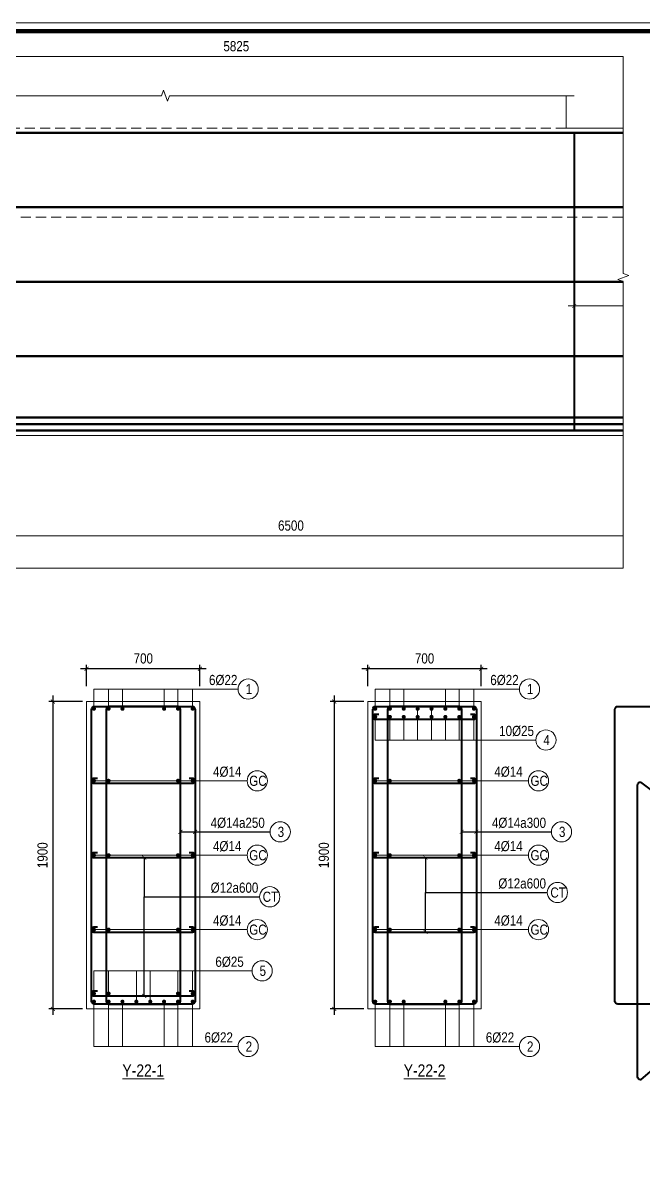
# Model space of a CAD drawing. Header units: millimetres. Extents: x 3014920 to 3563667, y -1638653 to -1356471.
# Drawn here: x 3293455 to 3297287, y -1613131 to -1606064 of the extents above; entities that cross this region are included whole.
import ezdxf
from ezdxf.enums import TextEntityAlignment as Align
from ezdxf.xclip import XClip

# ---------------------------------------------------------------- set-up
doc = ezdxf.new("R2010")
doc.units = ezdxf.units.MM
doc.header["$MEASUREMENT"] = 0
doc.header["$XCLIPFRAME"] = 0
doc.header["$PDMODE"] = 2
doc.linetypes.add('HIDDEN', pattern=[0.375, 0.25, -0.125])
doc.layers.get('0').update_dxf_attribs({"lineweight": 9})
doc.layers.get('Defpoints').update_dxf_attribs({"color": 10, "lineweight": 0})
for name, color, linetype, lineweight in [('CDAI', 21, 'Continuous', 40), ('CTHEP', 50, 'Continuous', 50), ('DBAO', 90, 'Continuous', 13), ('DGIONG', 130, 'Continuous', 13), ('DMo', 9, 'HIDDEN', 9), ('KTH', 154, 'Continuous', 9), ('Net khuat', 8, 'HIDDEN', 13), ('TEXT', 7, 'Continuous', 15)]:
    doc.layers.add(name, color=color, linetype=linetype, lineweight=lineweight)
doc.styles.add('Star-HelCon', font='VHELVCN_0.TTF')
doc.styles.add('TTP-HelCon', font='VHELVCN_0.TTF')
doc.dimstyles.new('TTP-25', dxfattribs={"dimscale": 25, "dimtxt": 2.5, "dimasz": 1, "dimexe": 1, "dimexo": 1, "dimgap": 0.09, "dimtad": 0, "dimdec": 4, "dimrnd": 1, "dimzin": 9, "dimdsep": 46, "dimtxsty": 'TTP-HelCon', "dimblk": 'ARCHTICK', "dimcen": 0.09, "dimdle": 1.5, "dimclrd": 256, "dimclre": 256, "dimclrt": 7, "dimadec": 0, "dimazin": 0, "dimtfac": 1, "dimtdec": 4, "dimtmove": 0, "dimatfit": 3, "dimldrblk": 'ARCHTICK', "dimfxl": 1, "dimtvp": 1, "dimtolj": 1, "dimtzin": 0, "dimarcsym": 0})

# ---------------------------------------------------------------- blocks, each defined once
blk = doc.blocks.new('_ArchTick')
at = {"color": 0, "linetype": 'ByBlock', "const_width": 0.15}
blk.add_lwpolyline([(-0.5, -0.5), (0.5, 0.5)], dxfattribs=at)
blk = doc.blocks.new('*D2791')
at = {"layer": 'Defpoints', "color": 0, "transparency": 16777216}
for p in [(17375, 441.7), (11550, 167.7), (17375, 167.7)]:
    blk.add_point(p, dxfattribs=at)
at = {"layer": 'KTH', "lineweight": -2, "transparency": 16777216}
for p, q in [((11512.5, 441.7), (17412.5, 441.7)), ((11550, 192.7), (11550, 466.7)), ((17375, 192.7), (17375, 466.7))]:
    blk.add_line(p, q, dxfattribs=at)
at = {"layer": 'KTH', "lineweight": -2, "transparency": 16777216, "xscale": 25, "yscale": 25, "zscale": 25, "rotation": 180}
blk.add_blockref('_ArchTick', (11550, 441.7), dxfattribs=at)
at = {"layer": 'KTH', "lineweight": -2, "transparency": 16777216, "xscale": 25, "yscale": 25, "zscale": 25}
blk.add_blockref('_ArchTick', (17375, 441.7), dxfattribs=at)
at = {"layer": 'KTH', "color": 7, "transparency": 16777216, "insert": (14462.5, 505.5), "char_height": 62.5, "attachment_point": 5, "style": 'TTP-HelCon'}
blk.add_mtext('\\A1;5825', dxfattribs=at)
blk = doc.blocks.new('*D2796')
at = {"layer": 'Defpoints', "color": 0, "transparency": 16777216}
for p in [(11550, -2296.5), (18050, -2296.5), (18050, -2521.5)]:
    blk.add_point(p, dxfattribs=at)
at = {"layer": 'KTH', "lineweight": -2, "transparency": 16777216}
for p, q in [((11550, -2321.5), (11550, -2546.5)), ((18050, -2321.5), (18050, -2546.5)), ((11512.5, -2521.5), (18087.5, -2521.5))]:
    blk.add_line(p, q, dxfattribs=at)
at = {"layer": 'KTH', "lineweight": -2, "transparency": 16777216, "xscale": 25, "yscale": 25, "zscale": 25, "rotation": 180}
blk.add_blockref('_ArchTick', (11550, -2521.5), dxfattribs=at)
at = {"layer": 'KTH', "lineweight": -2, "transparency": 16777216, "xscale": 25, "yscale": 25, "zscale": 25}
blk.add_blockref('_ArchTick', (18050, -2521.5), dxfattribs=at)
at = {"layer": 'KTH', "color": 7, "transparency": 16777216, "insert": (14800, -2457.6), "char_height": 62.5, "attachment_point": 5, "style": 'TTP-HelCon'}
blk.add_mtext('\\A1;6500', dxfattribs=at)
blk = doc.blocks.new('*D2798')
at = {"layer": 'Defpoints', "color": 0, "transparency": 16777216}
for p in [(11550, -2296.5), (22750, -2496.4), (22750, -2721.4)]:
    blk.add_point(p, dxfattribs=at)
at = {"layer": 'KTH', "lineweight": -2, "transparency": 16777216}
for p, q in [((11550, -2321.5), (11550, -2746.4)), ((22750, -2521.4), (22750, -2746.4)), ((11512.5, -2721.4), (22787.5, -2721.4))]:
    blk.add_line(p, q, dxfattribs=at)
at = {"layer": 'KTH', "lineweight": -2, "transparency": 16777216, "xscale": 25, "yscale": 25, "zscale": 25, "rotation": 180}
blk.add_blockref('_ArchTick', (11550, -2721.4), dxfattribs=at)
at = {"layer": 'KTH', "lineweight": -2, "transparency": 16777216, "xscale": 25, "yscale": 25, "zscale": 25}
blk.add_blockref('_ArchTick', (22750, -2721.4), dxfattribs=at)
at = {"layer": 'KTH', "color": 7, "transparency": 16777216, "insert": (17150, -2657.6), "char_height": 62.5, "attachment_point": 5, "style": 'TTP-HelCon'}
blk.add_mtext('\\A1;11200', dxfattribs=at)
blk = doc.blocks.new('*D2787')
at = {"layer": 'Defpoints', "color": 0, "transparency": 16777216}
for p in [(16550, -608.6), (18050, -602.9), (16550, -1100)]:
    blk.add_point(p, dxfattribs=at)
at = {"layer": 'KTH', "lineweight": -2, "transparency": 16777216}
for p, q in [((16550, -633.6), (16550, -1125)), ((18050, -627.9), (18050, -1125)), ((18087.5, -1100), (16512.5, -1100))]:
    blk.add_line(p, q, dxfattribs=at)
at = {"layer": 'KTH', "lineweight": -2, "transparency": 16777216, "xscale": 25, "yscale": 25, "zscale": 25, "rotation": 180}
blk.add_blockref('_ArchTick', (16550, -1100), dxfattribs=at)
at = {"layer": 'KTH', "lineweight": -2, "transparency": 16777216, "xscale": 25, "yscale": 25, "zscale": 25}
blk.add_blockref('_ArchTick', (18050, -1100), dxfattribs=at)
at = {"layer": 'KTH', "color": 7, "transparency": 16777216, "insert": (17300, -1030.1), "char_height": 62.5, "attachment_point": 5, "style": 'TTP-HelCon'}
blk.add_mtext('\\A1;6Þ12a250-3', dxfattribs=at)
blk = doc.blocks.new('2Y-24')
at = {"layer": 'CTHEP'}
for p, q in [((59365.00001, -500), (1530.00001, -500)), ((1530.00001, -970), (59445.00001, -970))]:
    blk.add_line(p, q, dxfattribs=at)
blk.add_lwpolyline([(1570.00001, -229.99859), (1570.00001, -30), (59445.00001, -30), (59445.00001, -229.56756)], dxfattribs=at)
at = {"layer": 'DBAO', "linetype": 'Continuous', "flags": 128}
for points in [[(1500.00001, 200), (1500.00001, -1000), (15574.58661, -1000)], [(1500.00001, -1100), (15474.58661, -1100)]]:
    blk.add_lwpolyline(points, dxfattribs=at)
blk = doc.blocks.new('*D799')
at = {"layer": 'Defpoints', "color": 0, "ltscale": 500, "transparency": 16777216}
for p in [(3295587, -1610258.7), (3295378.7, -1612158.7), (3295587, -1612158.7)]:
    blk.add_point(p, dxfattribs=at)
at = {"layer": 'KTH', "lineweight": -2, "ltscale": 500, "transparency": 16777216}
for p, q in [((3295562, -1610258.7), (3295353.7, -1610258.7)), ((3295378.7, -1610221.2), (3295378.7, -1612196.2)), ((3295562, -1612158.7), (3295353.7, -1612158.7))]:
    blk.add_line(p, q, dxfattribs=at)
at = {"layer": 'KTH', "lineweight": -2, "ltscale": 500, "transparency": 16777216, "xscale": 25, "yscale": 25, "zscale": 25}
for p, rotation in [((3295378.7, -1610258.7), 90), ((3295378.7, -1612158.7), 270)]:
    blk.add_blockref('_ArchTick', p, dxfattribs=dict(at, rotation=rotation))
at = {"layer": 'KTH', "color": 7, "ltscale": 500, "transparency": 16777216, "insert": (3295314.9, -1611208.7), "char_height": 62.5, "attachment_point": 5, "rotation": 90, "style": 'TTP-HelCon'}
blk.add_mtext('\\A1;1900', dxfattribs=at)
blk = doc.blocks.new('*D800')
at = {"layer": 'Defpoints', "color": 0, "ltscale": 500, "transparency": 16777216}
for p in [(3295587, -1610056.4), (3295587, -1610189.6), (3296287, -1610189.6)]:
    blk.add_point(p, dxfattribs=at)
at = {"layer": 'KTH', "lineweight": -2, "ltscale": 500, "transparency": 16777216}
for p, q in [((3295587, -1610164.6), (3295587, -1610031.4)), ((3296287, -1610164.6), (3296287, -1610031.4)), ((3296324.5, -1610056.4), (3295549.5, -1610056.4))]:
    blk.add_line(p, q, dxfattribs=at)
at = {"layer": 'KTH', "lineweight": -2, "ltscale": 500, "transparency": 16777216, "xscale": 25, "yscale": 25, "zscale": 25, "rotation": 180}
blk.add_blockref('_ArchTick', (3295587, -1610056.4), dxfattribs=at)
at = {"layer": 'KTH', "lineweight": -2, "ltscale": 500, "transparency": 16777216, "xscale": 25, "yscale": 25, "zscale": 25}
blk.add_blockref('_ArchTick', (3296287, -1610056.4), dxfattribs=at)
at = {"layer": 'KTH', "color": 7, "ltscale": 500, "transparency": 16777216, "insert": (3295937, -1609992.6), "char_height": 62.5, "attachment_point": 5, "style": 'TTP-HelCon'}
blk.add_mtext('\\A1;700', dxfattribs=at)
blk = doc.blocks.new('*D797')
at = {"layer": 'Defpoints', "color": 0, "ltscale": 500, "transparency": 16777216}
for p in [(3293849.3, -1610258.7), (3293641.1, -1612158.7), (3293849.3, -1612158.7)]:
    blk.add_point(p, dxfattribs=at)
at = {"layer": 'KTH', "lineweight": -2, "ltscale": 500, "transparency": 16777216}
for p, q in [((3293824.3, -1610258.7), (3293616.1, -1610258.7)), ((3293641.1, -1610221.2), (3293641.1, -1612196.2)), ((3293824.3, -1612158.7), (3293616.1, -1612158.7))]:
    blk.add_line(p, q, dxfattribs=at)
at = {"layer": 'KTH', "lineweight": -2, "ltscale": 500, "transparency": 16777216, "xscale": 25, "yscale": 25, "zscale": 25}
for p, rotation in [((3293641.1, -1610258.7), 90), ((3293641.1, -1612158.7), 270)]:
    blk.add_blockref('_ArchTick', p, dxfattribs=dict(at, rotation=rotation))
at = {"layer": 'KTH', "color": 7, "ltscale": 500, "transparency": 16777216, "insert": (3293577.2, -1611208.7), "char_height": 62.5, "attachment_point": 5, "rotation": 90, "style": 'TTP-HelCon'}
blk.add_mtext('\\A1;1900', dxfattribs=at)
blk = doc.blocks.new('*D798')
at = {"layer": 'Defpoints', "color": 0, "ltscale": 500, "transparency": 16777216}
for p in [(3293849.3, -1610056.4), (3293849.3, -1610189.6), (3294549.3, -1610189.6)]:
    blk.add_point(p, dxfattribs=at)
at = {"layer": 'KTH', "lineweight": -2, "ltscale": 500, "transparency": 16777216}
for p, q in [((3293849.3, -1610164.6), (3293849.3, -1610031.4)), ((3294549.3, -1610164.6), (3294549.3, -1610031.4)), ((3294586.8, -1610056.4), (3293811.8, -1610056.4))]:
    blk.add_line(p, q, dxfattribs=at)
at = {"layer": 'KTH', "lineweight": -2, "ltscale": 500, "transparency": 16777216, "xscale": 25, "yscale": 25, "zscale": 25, "rotation": 180}
blk.add_blockref('_ArchTick', (3293849.3, -1610056.4), dxfattribs=at)
at = {"layer": 'KTH', "lineweight": -2, "ltscale": 500, "transparency": 16777216, "xscale": 25, "yscale": 25, "zscale": 25}
blk.add_blockref('_ArchTick', (3294549.3, -1610056.4), dxfattribs=at)
at = {"layer": 'KTH', "color": 7, "ltscale": 500, "transparency": 16777216, "insert": (3294199.3, -1609992.6), "char_height": 62.5, "attachment_point": 5, "style": 'TTP-HelCon'}
blk.add_mtext('\\A1;700', dxfattribs=at)
blk = doc.blocks.new('CHG_XX_Khung ten')
blk.add_lwpolyline([(15, 579), (826, 579), (826, 15), (15, 15)], close=True)
at = {"color": 4, "linetype": 'Continuous', "const_width": 1}
blk.add_lwpolyline([(17, 577), (824, 577), (824, 17), (17, 17)], close=True, dxfattribs=at)
blk = doc.blocks.new('2Y-22')
at = {"layer": 'CDAI'}
blk.add_lwpolyline([(16549.99599, -30), (16549.99599, -1870)], dxfattribs=at)
at = {"layer": 'CTHEP'}
for p, q in [((23045, -490), (1554.54176, -490)), ((23045, -950), (1554.54176, -950)), ((23045, -1410), (1554.54176, -1410)), ((1524.54176, -1870), (23045, -1870))]:
    blk.add_line(p, q, dxfattribs=at)
for points in [[(1524.54176, -530), (1524.54176, -30), (23045, -30), (23045, -530)], [(8149.99978, -1790), (18049.99599, -1790)], [(8149.99978, -1830), (18049.99599, -1830)]]:
    blk.add_lwpolyline(points, dxfattribs=at)
at = {"layer": 'DBAO', "linetype": 'Continuous'}
for p, q in [((16500, 200), (16500, 0)), ((16500, 0), (23075, 0))]:
    blk.add_line(p, q, dxfattribs=at)
at = {"layer": 'DBAO', "linetype": 'Continuous', "flags": 128}
blk.add_lwpolyline([(23075, 0), (23075, -1900), (1500, -1900)], dxfattribs=at)
at = {"layer": 'DGIONG', "linetype": 'Continuous', "flags": 128}
blk.add_lwpolyline([(16550, 200), (14050, 200), (14037.5, 165.65653), (14012.5, 234.34347), (14000, 200), (11500, 200)], dxfattribs=at)
at = {"layer": 'Net khuat', "ltscale": 250}
for p, q in [((16500, 0), (11549.99978, 0)), ((16699.99879, 0), (16700.00629, 0)), ((12850, -550), (22374.99999, -550))]:
    blk.add_line(p, q, dxfattribs=at)
at = {"layer": 'KTH'}
for base, p1, p2, picture, middle in [((17374.99599, 441.65978), (11549.99978, 167.65517), (17374.99599, 167.65517), '*D2791', (14462.49788, 505.49311)), ((22750, -2721.4235), (11549.99978, -2296.46776), (22750, -2496.4235), '*D2798', (17149.99989, -2657.59017))]:
    dim = blk.add_linear_dim(base=base, p1=p1, p2=p2, angle=180, dimstyle='TTP-25', override={"dimtmove": 1}, dxfattribs=at)
    dim.commit()
    dim.dimension.update_dxf_attribs({"geometry": picture, "text_midpoint": middle})
dim = blk.add_linear_dim(base=(16549.99599, -1100), p1=(18049.99599, -602.86333), p2=(16549.99599, -608.58852), angle=180, text='6Þ12a250-3', dimstyle='TTP-25', override={"dimtmove": 1}, dxfattribs=at)
dim.commit()
dim.dimension.update_dxf_attribs({"geometry": '*D2787', "text_midpoint": (17299.99599, -1030.08334)})
dim = blk.add_linear_dim(base=(18049.99599, -2521.46776), p1=(11549.99978, -2296.46776), p2=(18049.99599, -2296.46776), dimstyle='TTP-25', override={"dimtmove": 1}, dxfattribs=at)
dim.commit()
dim.dimension.update_dxf_attribs({"geometry": '*D2796', "text_midpoint": (14799.99788, -2457.63443)})

msp = doc.modelspace()

# ---------------------------------------------------------------- linework, layer by layer
at = {"layer": 'CDAI'}
for points in [[(3293898.0619, -1610288.66128), (3294500.5619, -1610288.66128, -0.4142135624), (3294519.3119, -1610307.41128), (3294519.3119, -1612109.91128, -0.4142135624), (3294500.5619, -1612128.66128), (3293898.0619, -1612128.66128, -0.4142135624), (3293879.3119, -1612109.91128), (3293879.3119, -1610307.41128, -0.4142135624)], [(3294409.84762, -1610288.66128), (3293988.77619, -1610288.66128, 0.4142135624), (3293970.02619, -1610307.41128), (3293970.02619, -1612109.91129, 0.4142135624), (3293988.77619, -1612128.66129), (3294409.84762, -1612128.66128, 0.4142135624), (3294428.59762, -1612109.91128), (3294428.59762, -1610307.41128, 0.4142135624)], [(3295635.71573, -1610288.66128), (3296238.21573, -1610288.66128, -0.4142135624), (3296256.96573, -1610307.41128), (3296256.96573, -1612109.91128, -0.4142135624), (3296238.21573, -1612128.66128), (3295635.71573, -1612128.66128, -0.4142135624), (3295616.96573, -1612109.91128), (3295616.96573, -1610307.41128, -0.4142135624)], [(3296147.50144, -1610288.66128), (3295726.43001, -1610288.66128, 0.4142135624), (3295707.68001, -1610307.41128), (3295707.68001, -1612109.91129, 0.4142135624), (3295726.43001, -1612128.66129), (3296147.50144, -1612128.66128, 0.4142135624), (3296166.25144, -1612109.91128), (3296166.25144, -1610307.41128, 0.4142135624)], [(3297130.97909, -1610288.66128), (3297733.47909, -1610288.66128, -0.4142135624), (3297752.22909, -1610307.41128), (3297752.22909, -1612109.91128, -0.4142135624), (3297733.47909, -1612128.66128), (3297130.97909, -1612128.66128, -0.4142135624), (3297112.22909, -1612109.91128), (3297112.22909, -1610307.41128, -0.4142135624)]]:
    msp.add_lwpolyline(points, format="xyb", close=True, dxfattribs=at)
for points in [[(3295653.88572, -1610338.66128), (3295631.96573, -1610338.66128, 0.4142135624), (3295616.96573, -1610353.66128, 0.4142135624), (3295631.96573, -1610368.66128), (3296241.96573, -1610368.66128, 0.4142135624), (3296256.96573, -1610353.66128, 0.4142135624), (3296241.96573, -1610338.66128), (3296220.04574, -1610338.66128)], [(3293916.23189, -1610733.66128), (3293894.3119, -1610733.66128, 0.4142135624), (3293879.3119, -1610748.66128, 0.4142135624), (3293894.3119, -1610763.66128), (3294504.3119, -1610763.66128, 0.4142135624), (3294519.3119, -1610748.66128, 0.4142135624), (3294504.3119, -1610733.66128), (3294482.39191, -1610733.66128)], [(3295653.88572, -1610733.66128), (3295631.96573, -1610733.66128, 0.4142135624), (3295616.96573, -1610748.66128, 0.4142135624), (3295631.96573, -1610763.66128), (3296241.96573, -1610763.66128, 0.4142135624), (3296256.96573, -1610748.66128, 0.4142135624), (3296241.96573, -1610733.66128), (3296220.04574, -1610733.66128)], [(3297344.53593, -1612533.39902), (3297271.69338, -1612596.33243, -0.4142135624), (3297252.94338, -1612577.58243), (3297252.94338, -1610775.08243, -0.4142135624), (3297271.69338, -1610756.33243), (3297344.53593, -1610812.7372)], [(3293916.23189, -1611193.66128), (3293894.3119, -1611193.66128, 0.4142135624), (3293879.3119, -1611208.66128, 0.4142135624), (3293894.3119, -1611223.66128), (3294504.3119, -1611223.66128, 0.4142135624), (3294519.3119, -1611208.66128, 0.4142135624), (3294504.3119, -1611193.66128), (3294482.39191, -1611193.66128)], [(3295653.88572, -1611193.66128), (3295631.96573, -1611193.66128, 0.4142135624), (3295616.96573, -1611208.66128, 0.4142135624), (3295631.96573, -1611223.66128), (3296241.96573, -1611223.66128, 0.4142135624), (3296256.96573, -1611208.66128, 0.4142135624), (3296241.96573, -1611193.66128), (3296220.04574, -1611193.66128)], [(3293916.23189, -1611653.66128), (3293894.3119, -1611653.66128, 0.4142135624), (3293879.3119, -1611668.66128, 0.4142135624), (3293894.3119, -1611683.66128), (3294504.3119, -1611683.66128, 0.4142135624), (3294519.3119, -1611668.66128, 0.4142135624), (3294504.3119, -1611653.66128), (3294482.39191, -1611653.66128)], [(3295653.88572, -1611653.66127), (3295631.96573, -1611653.66127, 0.4142135624), (3295616.96573, -1611668.66127, 0.4142135624), (3295631.96573, -1611683.66127), (3296241.96573, -1611683.66127, 0.4142135624), (3296256.96573, -1611668.66127, 0.4142135624), (3296241.96573, -1611653.66127), (3296220.04574, -1611653.66127)], [(3293916.23189, -1612048.66128), (3293894.3119, -1612048.66128, 0.4142135624), (3293879.3119, -1612063.66128, 0.4142135624), (3293894.3119, -1612078.66128), (3294504.3119, -1612078.66128, 0.4142135624), (3294519.3119, -1612063.66128, 0.4142135624), (3294504.3119, -1612048.66128), (3294482.39191, -1612048.66128)]]:
    msp.add_lwpolyline(points, format="xyb", dxfattribs=at)
at = {"layer": 'CTHEP', "const_width": 12.5}
for points in [[(3293888.0619, -1610303.66128, 1), (3293900.5619, -1610303.66128, 1)], [(3293978.77619, -1610303.66128, -1), (3293991.27619, -1610303.66128, -1)], [(3294064.49047, -1610303.66128, -1), (3294076.99047, -1610303.66128, -1)], [(3294334.13333, -1610303.66128, 1), (3294321.63333, -1610303.66128, 1)], [(3294419.84762, -1610303.66128, 1), (3294407.34762, -1610303.66128, 1)], [(3294498.0619, -1610303.66128, 1), (3294510.5619, -1610303.66128, 1)], [(3295625.71573, -1610303.66128, 1), (3295638.21573, -1610303.66128, 1)], [(3295716.43001, -1610303.66128, -1), (3295728.93001, -1610303.66128, -1)], [(3295802.1443, -1610303.66128, -1), (3295814.6443, -1610303.66128, -1)], [(3295887.85859, -1610303.66128, -1), (3295900.35859, -1610303.66128, -1)], [(3295986.07287, -1610303.66128, 1), (3295973.57287, -1610303.66128, 1)], [(3296071.78716, -1610303.66128, 1), (3296059.28716, -1610303.66128, 1)], [(3296157.50144, -1610303.66128, 1), (3296145.00144, -1610303.66128, 1)], [(3296235.71573, -1610303.66128, 1), (3296248.21573, -1610303.66128, 1)], [(3295625.71573, -1610353.66128, 1), (3295638.21573, -1610353.66128, 1)], [(3295716.43001, -1610353.66128, -1), (3295728.93001, -1610353.66128, -1)], [(3295802.1443, -1610353.66128, -1), (3295814.6443, -1610353.66128, -1)], [(3295887.85859, -1610353.66128, -1), (3295900.35859, -1610353.66128, -1)], [(3295986.07287, -1610353.66128, 1), (3295973.57287, -1610353.66128, 1)], [(3296071.78716, -1610353.66128, 1), (3296059.28716, -1610353.66128, 1)], [(3296157.50144, -1610353.66128, 1), (3296145.00144, -1610353.66128, 1)], [(3296235.71573, -1610353.66128, 1), (3296248.21573, -1610353.66128, 1)], [(3293888.0619, -1610748.66128, 1), (3293900.5619, -1610748.66128, 1)], [(3293978.77619, -1610748.66128, 1), (3293991.27619, -1610748.66128, 1)], [(3294407.34762, -1610748.66128, 1), (3294419.84762, -1610748.66128, 1)], [(3294498.0619, -1610748.66128, 1), (3294510.5619, -1610748.66128, 1)], [(3295625.71573, -1610748.66128, 1), (3295638.21573, -1610748.66128, 1)], [(3295716.43001, -1610748.66128, 1), (3295728.93001, -1610748.66128, 1)], [(3296145.00144, -1610748.66128, 1), (3296157.50144, -1610748.66128, 1)], [(3296235.71573, -1610748.66128, 1), (3296248.21573, -1610748.66128, 1)], [(3293888.0619, -1611208.66128, 1), (3293900.5619, -1611208.66128, 1)], [(3293978.77619, -1611208.66128, 1), (3293991.27619, -1611208.66128, 1)], [(3294407.34762, -1611208.66128, 1), (3294419.84762, -1611208.66128, 1)], [(3294498.0619, -1611208.66128, 1), (3294510.5619, -1611208.66128, 1)], [(3295625.71573, -1611208.66128, 1), (3295638.21573, -1611208.66128, 1)], [(3295716.43001, -1611208.66128, 1), (3295728.93001, -1611208.66128, 1)], [(3296145.00144, -1611208.66128, 1), (3296157.50144, -1611208.66128, 1)], [(3296235.71573, -1611208.66128, 1), (3296248.21573, -1611208.66128, 1)], [(3293888.0619, -1611668.66128, 1), (3293900.5619, -1611668.66128, 1)], [(3293978.77619, -1611668.66128, 1), (3293991.27619, -1611668.66128, 1)], [(3294407.34762, -1611668.66128, 1), (3294419.84762, -1611668.66128, 1)], [(3294498.0619, -1611668.66128, 1), (3294510.5619, -1611668.66128, 1)], [(3295625.71573, -1611668.66127, 1), (3295638.21573, -1611668.66127, 1)], [(3295716.43001, -1611668.66128, 1), (3295728.93001, -1611668.66128, 1)], [(3296145.00144, -1611668.66128, 1), (3296157.50144, -1611668.66128, 1)], [(3296235.71573, -1611668.66127, 1), (3296248.21573, -1611668.66127, 1)], [(3293888.0619, -1612063.66128, -1), (3293900.5619, -1612063.66128, -1)], [(3293888.0619, -1612113.66128, 1), (3293900.5619, -1612113.66128, 1)], [(3293978.77619, -1612063.66128, 1), (3293991.27619, -1612063.66128, 1)], [(3293978.77619, -1612113.66128, 1), (3293991.27619, -1612113.66128, 1)], [(3294064.49047, -1612113.66128, 1), (3294076.99047, -1612113.66128, 1)], [(3294150.20476, -1612113.66128, 1), (3294162.70476, -1612113.66128, 1)], [(3294248.41904, -1612113.66128, -1), (3294235.91904, -1612113.66128, -1)], [(3294334.13333, -1612113.66128, -1), (3294321.63333, -1612113.66128, -1)], [(3294419.84762, -1612063.66128, -1), (3294407.34762, -1612063.66128, -1)], [(3294419.84762, -1612113.66128, -1), (3294407.34762, -1612113.66128, -1)], [(3294498.0619, -1612063.66128, -1), (3294510.5619, -1612063.66128, -1)], [(3294498.0619, -1612113.66128, 1), (3294510.5619, -1612113.66128, 1)], [(3295625.71573, -1612113.66128, 1), (3295638.21573, -1612113.66128, 1)], [(3295716.43001, -1612113.66128, 1), (3295728.93001, -1612113.66128, 1)], [(3295802.1443, -1612113.66128, 1), (3295814.6443, -1612113.66128, 1)], [(3296071.78716, -1612113.66128, -1), (3296059.28716, -1612113.66128, -1)], [(3296157.50144, -1612113.66128, -1), (3296145.00144, -1612113.66128, -1)], [(3296235.71573, -1612113.66128, 1), (3296248.21573, -1612113.66128, 1)]]:
    msp.add_lwpolyline(points, format="xyb", close=True, dxfattribs=at)
at = {"layer": 'DBAO', "flags": 128}
for points in [[(3293849.3119, -1610258.66128), (3294549.3119, -1610258.66128)], [(3294549.3119, -1610258.66128), (3294549.3119, -1612158.66128), (3293849.3119, -1612158.66128), (3293849.3119, -1610258.66128)], [(3295586.96573, -1610258.66128), (3296286.96573, -1610258.66128)], [(3296286.96573, -1610258.66128), (3296286.96573, -1612158.66128), (3295586.96573, -1612158.66128), (3295586.96573, -1610258.66128)]]:
    msp.add_lwpolyline(points, dxfattribs=at)
at = {"layer": 'DGIONG'}
for p, q in [((3293894.3119, -1610303.66128), (3293894.3119, -1610181.91128)), ((3293894.3119, -1610181.91128), (3294784.90841, -1610181.91128)), ((3293985.02619, -1610303.66128), (3293985.02619, -1610181.91128)), ((3294070.74047, -1610303.66128), (3294070.74047, -1610181.91128)), ((3294327.88333, -1610303.66128), (3294327.88333, -1610181.91128)), ((3294413.59762, -1610303.66128), (3294413.59762, -1610181.91128)), ((3294504.3119, -1610303.66128), (3294504.3119, -1610181.91128)), ((3295631.96573, -1610303.66128), (3295631.96573, -1610181.91128)), ((3295631.96573, -1610181.91128), (3296522.56224, -1610181.91128)), ((3295722.68001, -1610303.66128), (3295722.68001, -1610181.91128)), ((3295808.3943, -1610303.66128), (3295808.3943, -1610181.91128)), ((3296065.53716, -1610303.66128), (3296065.53716, -1610181.91128)), ((3296151.25144, -1610303.66128), (3296151.25144, -1610181.91128)), ((3296241.96573, -1610303.66128), (3296241.96573, -1610181.91128)), ((3295894.10859, -1610496.68094), (3295894.10859, -1610303.66128)), ((3295979.82287, -1610496.68094), (3295979.82287, -1610303.66128)), ((3295631.96573, -1610359.91128), (3295631.96573, -1610496.68094)), ((3295722.68001, -1610353.66128), (3295722.68001, -1610496.68095)), ((3295808.3943, -1610353.66128), (3295808.3943, -1610496.68095)), ((3296065.53716, -1610353.66128), (3296065.53716, -1610496.68095)), ((3296151.25144, -1610353.66128), (3296151.25144, -1610496.68095)), ((3296241.96573, -1610353.66128), (3296241.96573, -1610496.68094)), ((3295631.96573, -1610496.68094), (3296624.27083, -1610496.68094)), ((3293894.3119, -1610748.66128), (3294840.87297, -1610748.66128)), ((3295631.96573, -1610748.66128), (3296578.52679, -1610748.66128)), ((3293894.3119, -1611208.66128), (3294840.87297, -1611208.66128)), ((3295631.96573, -1611208.66128), (3296578.52679, -1611208.66128)), ((3293894.3119, -1611668.66128), (3294840.87297, -1611668.66128)), ((3295631.96573, -1611668.66127), (3296578.52679, -1611668.66128)), ((3293894.3119, -1611923.51528), (3294871.06328, -1611923.51528)), ((3293894.3119, -1612063.66128), (3293894.3119, -1611923.51528)), ((3293985.02619, -1612063.66128), (3293985.02619, -1611923.51528)), ((3294156.45476, -1612113.66128), (3294156.45476, -1611923.51528)), ((3294242.16904, -1612113.66128), (3294242.16904, -1611923.51528)), ((3294413.59762, -1612063.66128), (3294413.59762, -1611923.51528)), ((3294504.3119, -1612063.66128), (3294504.3119, -1611923.51528)), ((3293894.3119, -1612391.06311), (3293894.3119, -1612113.66128)), ((3293985.02619, -1612113.66128), (3293985.02619, -1612391.06311)), ((3294070.74047, -1612113.66128), (3294070.74047, -1612391.06311)), ((3294327.88333, -1612113.66128), (3294327.88333, -1612391.06311)), ((3294413.59762, -1612113.66128), (3294413.59762, -1612391.06311)), ((3294504.3119, -1612391.06311), (3294504.3119, -1612113.66128)), ((3295631.96573, -1612391.06311), (3295631.96573, -1612113.66128)), ((3295722.68001, -1612113.66128), (3295722.68001, -1612391.06311)), ((3295808.3943, -1612113.66128), (3295808.3943, -1612391.06311)), ((3296065.53716, -1612113.66128), (3296065.53716, -1612391.06311)), ((3296151.25144, -1612113.66128), (3296151.25144, -1612391.06311)), ((3296241.96573, -1612391.06311), (3296241.96573, -1612113.66128)), ((3293894.3119, -1612391.06311), (3294784.90841, -1612391.06311)), ((3295631.96573, -1612391.06311), (3296522.56224, -1612391.06311))]:
    msp.add_line(p, q, dxfattribs=at)
at = {"layer": 'DGIONG', "linetype": 'Continuous', "flags": 128}
msp.add_lwpolyline([(3297164.54502, -1609435.3609), (3297164.54513, -1607663.09322), (3297130.20166, -1607650.59322), (3297198.8886, -1607625.59322), (3297164.54513, -1607613.09322), (3297164.54502, -1606272.27762)], dxfattribs=at)
at = {"layer": 'DGIONG'}
for centre in [(3294847.40841, -1610181.91128), (3296585.06224, -1610181.91128), (3296686.77083, -1610496.68094), (3294903.37297, -1610748.66128), (3296641.02679, -1610748.66128), (3295045.23874, -1611064.33814), (3296782.89256, -1611064.33814), (3294903.37297, -1611208.66128), (3296641.02679, -1611208.66128), (3296757.6188, -1611439.27744), (3294980.47586, -1611465.54708), (3294903.37297, -1611668.66128), (3296641.02679, -1611668.66128), (3294933.56328, -1611923.51528), (3294847.40841, -1612391.06311), (3296585.06224, -1612391.06311)]:
    msp.add_circle(centre, 62.5, dxfattribs=at)

# ---------------------------------------------------------------- block references
at = {"layer": 'DMo'}
ref = msp.add_blockref('2Y-22', (3280311.34922, -1606713.9374), dxfattribs=at)
XClip(ref).set_block_clipping_path([(616.9344037347, -3335.598483304), (16853.195806365, 1859.8148891958)])
ref = msp.add_blockref('2Y-24', (3287541.3526, -1610551.87732), dxfattribs=at)
XClip(ref).set_block_clipping_path([(15315.2700032932, -2504.5849999781), (32036.3785386621, 970.6835081088)])

# ---------------------------------------------------------------- texts
at = {"layer": 'TEXT', "style": 'TTP-HelCon'}
for s, p in [('6Þ22', (3294605.27023, -1610156.91128)), ('6Þ22', (3296342.92406, -1610156.91128)), ('10Þ25', (3296397.89157, -1610471.68094)), ('4Þ14', (3294630.0377, -1610723.66128)), ('4Þ14', (3296367.69152, -1610723.66128)), ('4Þ14a250', (3294615.39044, -1611039.33814)), ('4Þ14a300', (3296353.04427, -1611039.33814)), ('4Þ14', (3294630.0377, -1611183.66128)), ('4Þ14', (3296367.69152, -1611183.66128)), ('Þ12a600', (3294615.39044, -1611440.54708)), ('Þ12a600', (3296392.53338, -1611414.27744)), ('4Þ14', (3294630.0377, -1611643.66128)), ('4Þ14', (3296367.69152, -1611643.66128)), ('6Þ25', (3294644.68402, -1611898.51528)), ('6Þ22', (3294577.77023, -1612366.06311)), ('6Þ22', (3296315.42406, -1612366.06311))]:
    msp.add_text(s, height=62.5, dxfattribs=at).set_placement(p)
at = {"layer": 'TEXT', "style": 'Star-HelCon'}
for s, p in [('1', (3294851.57508, -1610181.91128)), ('1', (3296589.22891, -1610181.91128)), ('4', (3296690.9375, -1610496.68094)), ('GC', (3294907.53963, -1610748.66128)), ('GC', (3296645.19346, -1610748.66128)), ('3', (3295049.4054, -1611064.33814)), ('3', (3296787.05923, -1611064.33814)), ('GC', (3294907.53963, -1611208.66128)), ('GC', (3296645.19346, -1611208.66128)), ('CT', (3294984.64253, -1611465.54708)), ('CT', (3296761.78547, -1611439.27744)), ('GC', (3294907.53963, -1611668.66128)), ('GC', (3296645.19346, -1611668.66128)), ('5', (3294937.72995, -1611923.51528)), ('2', (3294851.57508, -1612391.06311)), ('2', (3296589.22891, -1612391.06311))]:
    msp.add_text(s, height=62.5, dxfattribs=at).set_placement(p, align=Align.MIDDLE)
at = {"layer": 'TEXT', "style": 'TTP-HelCon'}
for s, p in [('%%UY-22-1', (3294199.3119, -1612576.64927)), ('%%UY-22-2', (3295936.96573, -1612576.64927))]:
    msp.add_text(s, height=75, dxfattribs=at).set_placement(p, align=Align.CENTER)

# ---------------------------------------------------------------- dimensions: what is measured, and where the dimension line sits
at = {"layer": 'KTH', "ltscale": 500}
for base, p1, p2, picture, middle in [((3293849.3119, -1610056.41128), (3294549.3119, -1610189.64933), (3293849.3119, -1610189.64933), '*D798', (3294199.3119, -1609992.57795)), ((3295586.96573, -1610056.41128), (3296286.96573, -1610189.64933), (3295586.96573, -1610189.64933), '*D800', (3295936.96573, -1609992.57795))]:
    dim = msp.add_linear_dim(base=base, p1=p1, p2=p2, dimstyle='TTP-25', dxfattribs=at)
    dim.commit()
    dim.dimension.update_dxf_attribs({"geometry": picture, "text_midpoint": middle})
for base, p1, p2, picture, middle in [((3293641.07426, -1612158.66128), (3293849.3119, -1610258.66128), (3293849.3119, -1612158.66128), '*D797', (3293577.24093, -1611208.66128)), ((3295378.72809, -1612158.66128), (3295586.96573, -1610258.66128), (3295586.96573, -1612158.66128), '*D799', (3295314.89476, -1611208.66128))]:
    dim = msp.add_linear_dim(base=base, p1=p1, p2=p2, angle=90, dimstyle='TTP-25', dxfattribs=at)
    dim.commit()
    dim.dimension.update_dxf_attribs({"geometry": picture, "text_midpoint": middle})

# ---------------------------------------------------------------- leaders
at = {"layer": 'DGIONG'}
for points in [[(3294428.59762, -1611064.33814), (3294982.73874, -1611064.33814)], [(3294519.3119, -1611064.33814), (3294982.73874, -1611064.33814)], [(3296166.25144, -1611064.33814), (3296720.39256, -1611064.33814)], [(3296256.96573, -1611064.33814), (3296720.39256, -1611064.33814)], [(3294204.95607, -1611223.66128), (3294204.95607, -1611465.54708), (3294917.97586, -1611465.54708)], [(3295942.6099, -1611223.66128), (3295942.6099, -1611439.27744), (3296695.1188, -1611439.27744)], [(3294204.95607, -1612078.66128), (3294204.95607, -1611465.54708), (3294917.97586, -1611465.54708)], [(3295942.6099, -1611683.66127), (3295942.6099, -1611439.27744), (3296695.1188, -1611439.27744)]]:
    msp.add_leader(points, dimstyle='TTP-25', dxfattribs=at)

# ---------------------------------------------------------------- next in the draw order: block references
at = {"color": 5, "xscale": 25.92478421704392, "yscale": 25.92478421704392, "zscale": 25.92478421704392}
msp.add_blockref('CHG_XX_Khung ten', (3280231.54967, -1621074.38806), dxfattribs=at)

doc.saveas('drawing.dxf')
